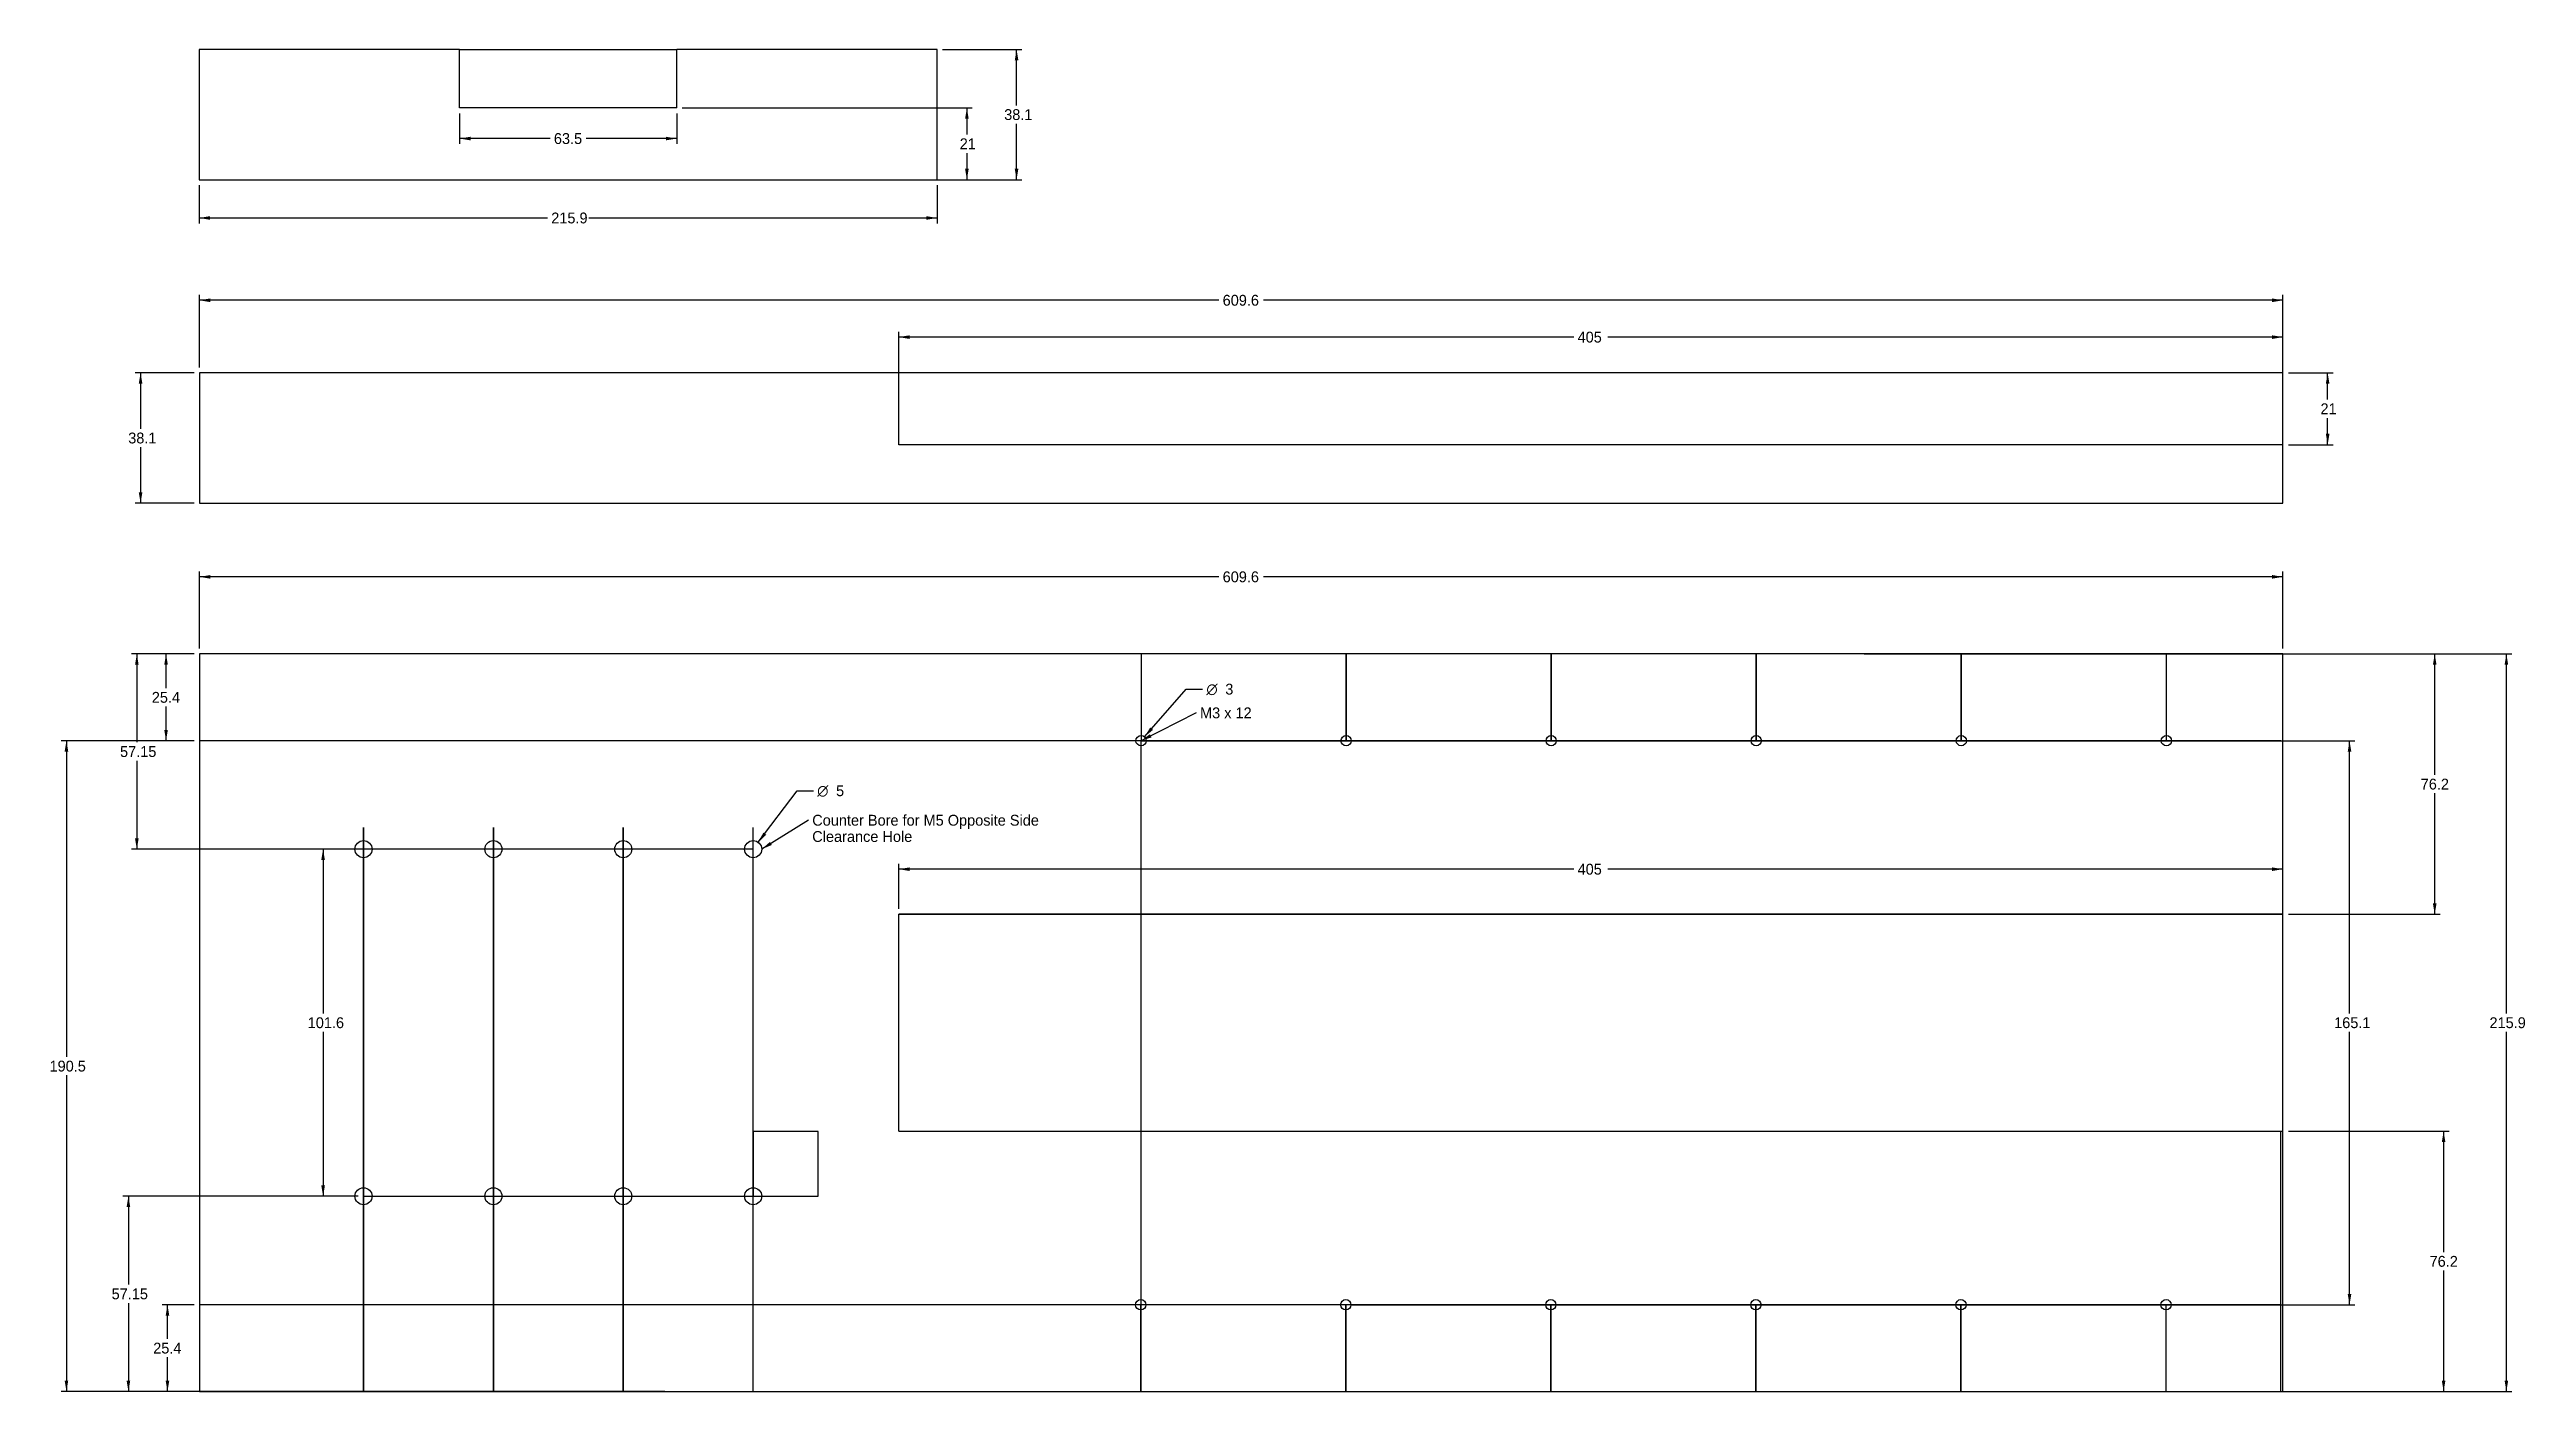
# Model space of a CAD drawing. Header units: millimetres. Extents: x 16 to 740, y 70 to 463.
import ezdxf
from ezdxf.enums import TextEntityAlignment as Align
from ezdxf.lldxf.tags import DXFTag

# ---------------------------------------------------------------- set-up
doc = ezdxf.new("R2010")
doc.units = ezdxf.units.MM
doc.layers.add('Default', color=7, linetype='Continuous')
doc.styles.add('SEACAD_Solid_Edge_ANSI', font='seans.ttf')
doc.styles.add('SEACAD_Solid_Edge_ANSI1_Symbols', font='semeca1.ttf')
tags = doc.linetypes.add('HIDDEN2', pattern=[4.7625, 3.175, -1.5875]).pattern_tags.tags
tags[6:7] = [DXFTag(74, 4), DXFTag(75, 0), DXFTag(340, '0'), DXFTag(46, 0.0), DXFTag(50, 0.0), DXFTag(44, 0.0), DXFTag(45, 0.0)]
tags[4:5] = [DXFTag(74, 4), DXFTag(75, 0), DXFTag(340, '0'), DXFTag(46, 0.0), DXFTag(50, 0.0), DXFTag(44, 0.0), DXFTag(45, 0.0)]
doc.dimstyles.new('ANSI_(mm)', dxfattribs={"dimtxt": 3.175, "dimasz": 3.175, "dimexe": 1.5875, "dimexo": 1.5875, "dimgap": 1.5875, "dimtad": 0, "dimtih": 1, "dimtoh": 1, "dimdsep": 46, "dimtxsty": 'SEACAD_Solid_Edge_ANSI', "dimblk1": '_SE_FILLED', "dimblk2": '_SE_FILLED', "dimsah": 1, "dimcen": 1.5875, "dimadec": 0, "dimazin": 0, "dimtfac": 1, "dimtofl": 0, "dimtmove": 0, "dimatfit": 3, "dimfxl": 1, "dimtolj": 1, "dimarcsym": 0})

# ---------------------------------------------------------------- blocks, each defined once
blk = doc.blocks.new('SEANNOT_GROUP')
at = {"layer": 'Default', "linetype": 'Continuous'}
blk.add_hatch(color=7, dxfattribs=at).paths.add_polyline_path([(337.64, 262.24), (335.04, 260.34), (338.12, 261.3)])
at = {"layer": 'Default', "color": 7, "linetype": 'Continuous'}
blk.add_lwpolyline([(351.18, 268.49), (335.04, 260.34)], dxfattribs=at)
at = {"layer": 'Default', "color": 7, "linetype": 'Continuous', "style": 'SEACAD_Solid_Edge_ANSI'}
blk.add_text('M3 x 12', height=3.175, dxfattribs=at).set_placement((352.3, 270.07), align=Align.TOP_LEFT)
blk = doc.blocks.new('SEANNOT_GROUP1')
at = {"layer": 'Default', "linetype": 'Continuous'}
blk.add_hatch(color=7, dxfattribs=at).paths.add_polyline_path([(226.47, 230.71), (224.04, 228.59), (227.02, 229.81)])
at = {"layer": 'Default', "color": 7, "linetype": 'Continuous'}
blk.add_lwpolyline([(237.73, 237.05), (224.04, 228.59)], dxfattribs=at)
at = {"layer": 'Default', "color": 7, "linetype": 'Continuous', "style": 'SEACAD_Solid_Edge_ANSI'}
for s, p in [('Counter Bore for M5 Opposite Side', (238.84, 238.64)), ('Clearance Hole', (238.84, 233.88))]:
    blk.add_text(s, height=3.175, dxfattribs=at).set_placement(p, align=Align.TOP_LEFT)
blk = doc.blocks.new('DMBLK7')
at = {"layer": 'Default', "linetype": 'Continuous'}
for points in [[(49.24, 282.56), (50.3, 282.56), (49.77, 285.74)], [(49.24, 263.51), (49.77, 260.34), (50.3, 263.51)]]:
    blk.add_hatch(color=7, dxfattribs=at).paths.add_polyline_path(points)
at = {"layer": 'Default', "color": 7, "linetype": 'Continuous'}
for p, q in [((57.96, 285.74), (48.18, 285.74)), ((49.77, 275.74), (49.77, 285.74)), ((49.77, 260.34), (49.77, 270.34)), ((57.96, 260.34), (48.18, 260.34))]:
    blk.add_line(p, q, dxfattribs=at)
at = {"layer": 'Default', "color": 7, "linetype": 'Continuous', "style": 'SEACAD_Solid_Edge_ANSI'}
blk.add_text('25.4', height=3.175, dxfattribs=at).set_placement((45.6, 274.62), align=Align.TOP_LEFT)
blk = doc.blocks.new('_SE_FILLED')
at = {"color": 0}
blk.add_line((0, 0), (-1, 0), dxfattribs=at)
blk.add_solid([(0, 0), (-1, -0.1665), (-1, 0.1665), (0, 0)], dxfattribs=at)
blk = doc.blocks.new('DMBLK8')
at = {"layer": 'Default', "linetype": 'Continuous'}
for points in [[(49.66, 92.06), (50.71, 92.06), (50.18, 95.24)], [(49.66, 73.01), (50.18, 69.84), (50.71, 73.01)]]:
    blk.add_hatch(color=7, dxfattribs=at).paths.add_polyline_path(points)
at = {"layer": 'Default', "color": 7, "linetype": 'Continuous'}
for p, q in [((57.96, 95.24), (48.6, 95.24)), ((50.18, 85.24), (50.18, 95.24)), ((50.18, 69.84), (50.18, 79.84)), ((57.96, 69.84), (48.6, 69.84))]:
    blk.add_line(p, q, dxfattribs=at)
at = {"layer": 'Default', "color": 7, "linetype": 'Continuous', "style": 'SEACAD_Solid_Edge_ANSI'}
blk.add_text('25.4', height=3.175, dxfattribs=at).set_placement((46.01, 84.12), align=Align.TOP_LEFT)
blk = doc.blocks.new('DMBLK9')
at = {"layer": 'Default', "linetype": 'Continuous'}
for points in [[(20.1, 257.16), (21.15, 257.16), (20.63, 260.34)], [(20.1, 73.01), (20.63, 69.84), (21.15, 73.01)]]:
    blk.add_hatch(color=7, dxfattribs=at).paths.add_polyline_path(points)
at = {"layer": 'Default', "color": 7, "linetype": 'Continuous'}
for p, q in [((57.96, 260.34), (19.04, 260.34)), ((20.63, 260.34), (20.63, 167.79)), ((20.63, 162.39), (20.63, 69.84)), ((195.66, 69.84), (19.04, 69.84))]:
    blk.add_line(p, q, dxfattribs=at)
at = {"layer": 'Default', "color": 7, "linetype": 'Continuous', "style": 'SEACAD_Solid_Edge_ANSI'}
blk.add_text('190.5', height=3.175, dxfattribs=at).set_placement((15.68, 166.67), align=Align.TOP_LEFT)
blk = doc.blocks.new('DMBLK10')
at = {"layer": 'Default', "linetype": 'Continuous'}
for points in [[(689.16, 257.16), (688.63, 260.34), (688.1, 257.16)], [(689.16, 98.41), (688.1, 98.41), (688.63, 95.24)]]:
    blk.add_hatch(color=7, dxfattribs=at).paths.add_polyline_path(points)
at = {"layer": 'Default', "color": 7, "linetype": 'Continuous'}
for p, q in [((366.63, 260.34), (690.22, 260.34)), ((688.63, 180.49), (688.63, 260.34)), ((688.63, 95.24), (688.63, 175.09)), ((396.53, 95.24), (690.22, 95.24))]:
    blk.add_line(p, q, dxfattribs=at)
at = {"layer": 'Default', "color": 7, "linetype": 'Continuous', "style": 'SEACAD_Solid_Edge_ANSI'}
blk.add_text('165.1', height=3.175, dxfattribs=at).set_placement((684.13, 179.37), align=Align.TOP_LEFT)
blk = doc.blocks.new('DMBLK11')
at = {"layer": 'Default', "linetype": 'Continuous'}
for points in [[(62.72, 308.83), (59.54, 308.3), (62.72, 307.77)], [(665.97, 308.83), (665.97, 307.77), (669.14, 308.3)]]:
    blk.add_hatch(color=7, dxfattribs=at).paths.add_polyline_path(points)
at = {"layer": 'Default', "color": 7, "linetype": 'Continuous'}
for p, q in [((59.54, 287.32), (59.54, 309.89)), ((357.81, 308.3), (59.54, 308.3)), ((669.14, 308.3), (370.88, 308.3)), ((669.14, 287.32), (669.14, 309.89))]:
    blk.add_line(p, q, dxfattribs=at)
at = {"layer": 'Default', "color": 7, "linetype": 'Continuous', "style": 'SEACAD_Solid_Edge_ANSI'}
blk.add_text('609.6', height=3.175, dxfattribs=at).set_placement((358.92, 309.89), align=Align.TOP_LEFT)
blk = doc.blocks.new('DMBLK12')
at = {"layer": 'Default', "linetype": 'Continuous'}
for points in [[(735.05, 282.56), (734.53, 285.74), (734, 282.56)], [(735.05, 73.01), (734, 73.01), (734.53, 69.84)]]:
    blk.add_hatch(color=7, dxfattribs=at).paths.add_polyline_path(points)
at = {"layer": 'Default', "color": 7, "linetype": 'Continuous'}
for p, q in [((670.73, 285.74), (736.11, 285.74)), ((734.53, 180.49), (734.53, 285.74)), ((734.53, 69.84), (734.53, 175.09)), ((670.73, 69.84), (736.11, 69.84))]:
    blk.add_line(p, q, dxfattribs=at)
at = {"layer": 'Default', "color": 7, "linetype": 'Continuous', "style": 'SEACAD_Solid_Edge_ANSI'}
blk.add_text('215.9', height=3.175, dxfattribs=at).set_placement((729.58, 179.37), align=Align.TOP_LEFT)
blk = doc.blocks.new('DMBLK13')
at = {"layer": 'Default', "linetype": 'Continuous'}
blk.add_hatch(color=7, dxfattribs=at).paths.add_polyline_path([(337.73, 264.2), (336.03, 261.46), (338.53, 263.5)])
at = {"layer": 'Default', "color": 7, "linetype": 'Continuous'}
for p, q in [((336.03, 261.46), (348.29, 275.42)), ((348.29, 275.42), (353.05, 275.42))]:
    blk.add_line(p, q, dxfattribs=at)
for s, style, p in [('O', 'SEACAD_Solid_Edge_ANSI1_Symbols', (354.16, 277.01)), ('3', 'SEACAD_Solid_Edge_ANSI', (359.69, 277.01))]:
    blk.add_text(s, height=3.17, dxfattribs=dict(at, style=style)).set_placement(p, align=Align.TOP_LEFT)
blk = doc.blocks.new('DMBLK14')
at = {"layer": 'Default', "linetype": 'Continuous'}
for points in [[(41.79, 364.82), (42.85, 364.82), (42.32, 367.99)], [(41.79, 333.07), (42.32, 329.89), (42.85, 333.07)]]:
    blk.add_hatch(color=7, dxfattribs=at).paths.add_polyline_path(points)
at = {"layer": 'Default', "color": 7, "linetype": 'Continuous'}
for p, q in [((57.96, 367.99), (40.74, 367.99)), ((42.32, 367.99), (42.32, 351.64)), ((42.32, 346.24), (42.32, 329.89)), ((57.96, 329.89), (40.74, 329.89))]:
    blk.add_line(p, q, dxfattribs=at)
at = {"layer": 'Default', "color": 7, "linetype": 'Continuous', "style": 'SEACAD_Solid_Edge_ANSI'}
blk.add_text('38.1', height=3.175, dxfattribs=at).set_placement((38.7, 350.53), align=Align.TOP_LEFT)
blk = doc.blocks.new('DMBLK15')
at = {"layer": 'Default', "linetype": 'Continuous'}
for points in [[(62.72, 389.79), (59.54, 389.26), (62.72, 388.73)], [(665.97, 389.79), (665.97, 388.73), (669.14, 389.26)]]:
    blk.add_hatch(color=7, dxfattribs=at).paths.add_polyline_path(points)
at = {"layer": 'Default', "color": 7, "linetype": 'Continuous'}
for p, q in [((59.54, 369.58), (59.54, 390.85)), ((357.81, 389.26), (59.54, 389.26)), ((669.14, 389.26), (370.88, 389.26)), ((669.14, 369.58), (669.14, 390.85))]:
    blk.add_line(p, q, dxfattribs=at)
at = {"layer": 'Default', "color": 7, "linetype": 'Continuous', "style": 'SEACAD_Solid_Edge_ANSI'}
blk.add_text('609.6', height=3.175, dxfattribs=at).set_placement((358.92, 390.85), align=Align.TOP_LEFT)
blk = doc.blocks.new('DMBLK16')
at = {"layer": 'Default', "linetype": 'Continuous'}
for points in [[(682.76, 364.82), (682.23, 367.99), (681.7, 364.82)], [(682.76, 350.17), (681.7, 350.17), (682.23, 346.99)]]:
    blk.add_hatch(color=7, dxfattribs=at).paths.add_polyline_path(points)
at = {"layer": 'Default', "color": 7, "linetype": 'Continuous'}
for p, q in [((670.73, 367.99), (683.82, 367.99)), ((682.23, 360.19), (682.23, 367.99)), ((682.23, 346.99), (682.23, 354.79)), ((670.73, 346.99), (683.82, 346.99))]:
    blk.add_line(p, q, dxfattribs=at)
at = {"layer": 'Default', "color": 7, "linetype": 'Continuous', "style": 'SEACAD_Solid_Edge_ANSI'}
blk.add_text('21', height=3.175, dxfattribs=at).set_placement((680.13, 359.08), align=Align.TOP_LEFT)
blk = doc.blocks.new('DMBLK17')
at = {"layer": 'Default', "linetype": 'Continuous'}
for points in [[(299.15, 459.49), (298.62, 462.66), (298.09, 459.49)], [(299.15, 427.74), (298.09, 427.74), (298.62, 424.56)]]:
    blk.add_hatch(color=7, dxfattribs=at).paths.add_polyline_path(points)
at = {"layer": 'Default', "color": 7, "linetype": 'Continuous'}
for p, q in [((276.96, 462.66), (300.2, 462.66)), ((298.62, 446.31), (298.62, 462.66)), ((298.62, 424.56), (298.62, 440.91)), ((276.96, 424.56), (300.2, 424.56))]:
    blk.add_line(p, q, dxfattribs=at)
at = {"layer": 'Default', "color": 7, "linetype": 'Continuous', "style": 'SEACAD_Solid_Edge_ANSI'}
blk.add_text('38.1', height=3.175, dxfattribs=at).set_placement((295, 445.2), align=Align.TOP_LEFT)
blk = doc.blocks.new('DMBLK18')
at = {"layer": 'Default', "linetype": 'Continuous'}
for points in [[(62.65, 412.82), (62.65, 413.88), (59.47, 413.35)], [(272.2, 412.82), (275.37, 413.35), (272.2, 413.88)]]:
    blk.add_hatch(color=7, dxfattribs=at).paths.add_polyline_path(points)
at = {"layer": 'Default', "color": 7, "linetype": 'Continuous'}
for p, q in [((59.47, 422.98), (59.47, 411.77)), ((275.37, 422.98), (275.37, 411.77)), ((59.47, 413.35), (161.36, 413.35)), ((173.48, 413.35), (275.37, 413.35))]:
    blk.add_line(p, q, dxfattribs=at)
at = {"layer": 'Default', "color": 7, "linetype": 'Continuous', "style": 'SEACAD_Solid_Edge_ANSI'}
blk.add_text('215.9', height=3.175, dxfattribs=at).set_placement((162.47, 414.94), align=Align.TOP_LEFT)
blk = doc.blocks.new('DMBLK19')
at = {"layer": 'Default', "linetype": 'Continuous'}
for points in [[(138.85, 436.07), (138.85, 437.13), (135.67, 436.6)], [(196, 436.07), (199.17, 436.6), (196, 437.13)]]:
    blk.add_hatch(color=7, dxfattribs=at).paths.add_polyline_path(points)
at = {"layer": 'Default', "color": 7, "linetype": 'Continuous'}
for p, q in [((135.67, 443.98), (135.67, 435.02)), ((199.17, 443.98), (199.17, 435.02)), ((162.14, 436.6), (135.67, 436.6)), ((199.17, 436.6), (172.7, 436.6))]:
    blk.add_line(p, q, dxfattribs=at)
at = {"layer": 'Default', "color": 7, "linetype": 'Continuous', "style": 'SEACAD_Solid_Edge_ANSI'}
blk.add_text('63.5', height=3.175, dxfattribs=at).set_placement((163.25, 438.19), align=Align.TOP_LEFT)
blk = doc.blocks.new('DMBLK20')
at = {"layer": 'Default', "linetype": 'Continuous'}
for points in [[(284.61, 442.39), (284.08, 445.56), (283.56, 442.39)], [(284.61, 427.74), (283.56, 427.74), (284.08, 424.56)]]:
    blk.add_hatch(color=7, dxfattribs=at).paths.add_polyline_path(points)
at = {"layer": 'Default', "color": 7, "linetype": 'Continuous'}
for p, q in [((200.76, 445.56), (285.67, 445.56)), ((284.08, 445.56), (284.08, 437.76)), ((284.08, 432.36), (284.08, 424.56)), ((169.01, 424.56), (285.67, 424.56))]:
    blk.add_line(p, q, dxfattribs=at)
at = {"layer": 'Default', "color": 7, "linetype": 'Continuous', "style": 'SEACAD_Solid_Edge_ANSI'}
blk.add_text('21', height=3.175, dxfattribs=at).set_placement((281.98, 436.65), align=Align.TOP_LEFT)
blk = doc.blocks.new('DMBLK21')
at = {"layer": 'Default', "linetype": 'Continuous'}
for points in [[(267.32, 223.25), (264.14, 222.73), (267.32, 222.2)], [(665.97, 223.25), (665.97, 222.2), (669.14, 222.73)]]:
    blk.add_hatch(color=7, dxfattribs=at).paths.add_polyline_path(points)
at = {"layer": 'Default', "color": 7, "linetype": 'Continuous'}
for p, q in [((264.14, 211.12), (264.14, 224.31)), ((461.66, 222.73), (264.14, 222.73)), ((669.14, 222.73), (471.63, 222.73)), ((669.14, 211.12), (669.14, 224.31))]:
    blk.add_line(p, q, dxfattribs=at)
at = {"layer": 'Default', "color": 7, "linetype": 'Continuous', "style": 'SEACAD_Solid_Edge_ANSI'}
blk.add_text('405', height=3.175, dxfattribs=at).set_placement((462.77, 224.31), align=Align.TOP_LEFT)
blk = doc.blocks.new('DMBLK22')
at = {"layer": 'Default', "linetype": 'Continuous'}
for points in [[(716.68, 142.86), (716.16, 146.04), (715.63, 142.86)], [(716.68, 73.01), (715.63, 73.01), (716.16, 69.84)]]:
    blk.add_hatch(color=7, dxfattribs=at).paths.add_polyline_path(points)
at = {"layer": 'Default', "color": 7, "linetype": 'Continuous'}
for p, q in [((670.73, 146.04), (717.74, 146.04)), ((716.16, 146.04), (716.16, 110.64)), ((716.16, 105.24), (716.16, 69.84)), ((336.63, 69.84), (717.74, 69.84))]:
    blk.add_line(p, q, dxfattribs=at)
at = {"layer": 'Default', "color": 7, "linetype": 'Continuous', "style": 'SEACAD_Solid_Edge_ANSI'}
blk.add_text('76.2', height=3.175, dxfattribs=at).set_placement((712.06, 109.52), align=Align.TOP_LEFT)
blk = doc.blocks.new('DMBLK23')
at = {"layer": 'Default', "linetype": 'Continuous'}
for points in [[(714.09, 282.56), (713.56, 285.74), (713.03, 282.56)], [(714.09, 212.71), (713.03, 212.71), (713.56, 209.54)]]:
    blk.add_hatch(color=7, dxfattribs=at).paths.add_polyline_path(points)
at = {"layer": 'Default', "color": 7, "linetype": 'Continuous'}
for p, q in [((546.63, 285.74), (715.15, 285.74)), ((713.56, 250.34), (713.56, 285.74)), ((713.56, 209.54), (713.56, 244.94)), ((670.73, 209.54), (715.15, 209.54))]:
    blk.add_line(p, q, dxfattribs=at)
at = {"layer": 'Default', "color": 7, "linetype": 'Continuous', "style": 'SEACAD_Solid_Edge_ANSI'}
blk.add_text('76.2', height=3.175, dxfattribs=at).set_placement((709.46, 249.22), align=Align.TOP_LEFT)
blk = doc.blocks.new('DMBLK24')
at = {"layer": 'Default', "linetype": 'Continuous'}
for points in [[(267.32, 379), (264.14, 378.48), (267.32, 377.95)], [(665.97, 379), (665.97, 377.95), (669.14, 378.48)]]:
    blk.add_hatch(color=7, dxfattribs=at).paths.add_polyline_path(points)
at = {"layer": 'Default', "color": 7, "linetype": 'Continuous'}
for p, q in [((264.14, 348.58), (264.14, 380.06)), ((461.66, 378.48), (264.14, 378.48)), ((669.14, 378.48), (471.63, 378.48)), ((669.14, 348.58), (669.14, 380.06))]:
    blk.add_line(p, q, dxfattribs=at)
at = {"layer": 'Default', "color": 7, "linetype": 'Continuous', "style": 'SEACAD_Solid_Edge_ANSI'}
blk.add_text('405', height=3.175, dxfattribs=at).set_placement((462.77, 380.06), align=Align.TOP_LEFT)
blk = doc.blocks.new('DMBLK25')
at = {"layer": 'Default', "linetype": 'Continuous'}
for points in [[(95.19, 225.41), (96.25, 225.41), (95.72, 228.59)], [(95.19, 130.16), (95.72, 126.99), (96.25, 130.16)]]:
    blk.add_hatch(color=7, dxfattribs=at).paths.add_polyline_path(points)
at = {"layer": 'Default', "color": 7, "linetype": 'Continuous'}
for p, q in [((105.96, 228.59), (94.13, 228.59)), ((95.72, 228.59), (95.72, 180.49)), ((95.72, 175.09), (95.72, 126.99)), ((105.96, 126.99), (94.13, 126.99))]:
    blk.add_line(p, q, dxfattribs=at)
at = {"layer": 'Default', "color": 7, "linetype": 'Continuous', "style": 'SEACAD_Solid_Edge_ANSI'}
blk.add_text('101.6', height=3.175, dxfattribs=at).set_placement((91.22, 179.37), align=Align.TOP_LEFT)
blk = doc.blocks.new('DMBLK26')
at = {"layer": 'Default', "linetype": 'Continuous'}
for points in [[(38.23, 123.81), (39.29, 123.81), (38.76, 126.99)], [(38.23, 73.01), (38.76, 69.84), (39.29, 73.01)]]:
    blk.add_hatch(color=7, dxfattribs=at).paths.add_polyline_path(points)
at = {"layer": 'Default', "color": 7, "linetype": 'Continuous'}
for p, q in [((105.96, 126.99), (37.17, 126.99)), ((38.76, 126.99), (38.76, 101.11)), ((38.76, 95.71), (38.76, 69.84)), ((81.96, 69.84), (37.17, 69.84))]:
    blk.add_line(p, q, dxfattribs=at)
at = {"layer": 'Default', "color": 7, "linetype": 'Continuous', "style": 'SEACAD_Solid_Edge_ANSI'}
blk.add_text('57.15', height=3.175, dxfattribs=at).set_placement((33.85, 100), align=Align.TOP_LEFT)
blk = doc.blocks.new('DMBLK27')
at = {"layer": 'Default', "linetype": 'Continuous'}
for points in [[(40.69, 282.56), (41.75, 282.56), (41.22, 285.74)], [(40.69, 231.76), (41.22, 228.59), (41.75, 231.76)]]:
    blk.add_hatch(color=7, dxfattribs=at).paths.add_polyline_path(points)
at = {"layer": 'Default', "color": 7, "linetype": 'Continuous'}
for p, q in [((57.96, 285.74), (39.63, 285.74)), ((41.22, 285.74), (41.22, 259.86)), ((41.22, 254.46), (41.22, 228.59)), ((162.96, 228.59), (39.63, 228.59))]:
    blk.add_line(p, q, dxfattribs=at)
at = {"layer": 'Default', "color": 7, "linetype": 'Continuous', "style": 'SEACAD_Solid_Edge_ANSI'}
blk.add_text('57.15', height=3.175, dxfattribs=at).set_placement((36.31, 258.75), align=Align.TOP_LEFT)
blk = doc.blocks.new('DMBLK28')
at = {"layer": 'Default', "linetype": 'Continuous'}
blk.add_hatch(color=7, dxfattribs=at).paths.add_polyline_path([(224.53, 233.44), (223.05, 230.59), (225.38, 232.8)])
at = {"layer": 'Default', "color": 7, "linetype": 'Continuous'}
for p, q in [((223.05, 230.59), (234.41, 245.69)), ((234.41, 245.69), (239.17, 245.69))]:
    blk.add_line(p, q, dxfattribs=at)
for s, style, p in [('O', 'SEACAD_Solid_Edge_ANSI1_Symbols', (240.28, 247.27)), ('5', 'SEACAD_Solid_Edge_ANSI', (245.81, 247.27))]:
    blk.add_text(s, height=3.17, dxfattribs=dict(at, style=style)).set_placement(p, align=Align.TOP_LEFT)

msp = doc.modelspace()

# ---------------------------------------------------------------- linework, layer by layer
at = {"layer": 'Default', "color": 7, "linetype": 'Continuous'}
for p, q in [((59.47, 462.663), (59.47, 424.563)), ((135.67, 462.663), (59.47, 462.663)), ((135.67, 445.563), (135.67, 462.663)), ((135.67, 462.663), (199.17, 462.663)), ((199.17, 445.563), (199.17, 462.663)), ((275.37, 462.663), (199.17, 462.663)), ((275.37, 424.563), (275.37, 462.663)), ((59.47, 445.563), (59.47, 424.563)), ((199.17, 445.563), (135.67, 445.563)), ((59.47, 424.563), (275.37, 424.563)), ((59.47, 424.563), (135.67, 424.563)), ((135.67, 424.563), (199.17, 424.563)), ((669.143, 367.991), (59.543, 367.991)), ((59.543, 367.991), (59.543, 329.891)), ((669.143, 329.891), (669.143, 367.991)), ((59.543, 346.991), (59.543, 329.891)), ((669.143, 329.891), (669.143, 346.991)), ((59.543, 329.891), (669.143, 329.891)), ((59.543, 329.891), (669.143, 329.891)), ((669.143, 285.737), (59.543, 285.737)), ((59.543, 285.737), (59.543, 69.837)), ((395.043, 285.737), (335.043, 285.737)), ((335.043, 285.737), (335.043, 260.337)), ((395.043, 260.337), (395.043, 285.737)), ((455.043, 285.737), (395.043, 285.737)), ((395.043, 285.737), (395.043, 260.337)), ((455.043, 260.337), (455.043, 285.737)), ((515.043, 285.737), (455.043, 285.737)), ((455.043, 285.737), (455.043, 260.337)), ((515.043, 260.337), (515.043, 285.737)), ((575.043, 285.737), (515.043, 285.737)), ((515.043, 285.737), (515.043, 260.337)), ((575.043, 260.337), (575.043, 285.737)), ((635.043, 285.737), (575.043, 285.737)), ((575.043, 285.737), (575.043, 260.337)), ((635.043, 260.337), (635.043, 285.737)), ((669.143, 69.837), (669.143, 285.737)), ((668.543, 260.337), (59.543, 260.337)), ((59.543, 260.337), (59.543, 69.837)), ((335.043, 260.337), (59.543, 260.337)), ((59.543, 260.337), (59.543, 69.837)), ((335.043, 69.837), (335.043, 260.337)), ((335.043, 260.337), (395.043, 260.337)), ((395.043, 260.337), (455.043, 260.337)), ((455.043, 260.337), (515.043, 260.337)), ((515.043, 260.337), (575.043, 260.337)), ((575.043, 260.337), (635.043, 260.337)), ((59.543, 234.937), (59.543, 69.837)), ((107.543, 69.837), (107.543, 234.937)), ((107.543, 234.937), (107.543, 69.837)), ((145.543, 69.837), (145.543, 234.937)), ((145.543, 234.937), (145.543, 69.837)), ((183.543, 69.837), (183.543, 234.937)), ((183.543, 234.937), (183.543, 69.837)), ((221.543, 69.837), (221.543, 234.937)), ((221.543, 228.587), (107.543, 228.587)), ((107.543, 228.587), (107.543, 126.987)), ((221.543, 126.987), (221.543, 228.587)), ((59.543, 209.537), (59.543, 69.837)), ((264.143, 146.037), (264.143, 209.537)), ((669.143, 209.537), (264.143, 209.537)), ((264.143, 209.537), (669.143, 209.537)), ((669.143, 146.037), (669.143, 209.537)), ((59.543, 146.037), (59.543, 69.837)), ((240.543, 145.987), (221.543, 145.987)), ((221.543, 145.987), (221.543, 126.987)), ((240.543, 126.987), (240.543, 145.987)), ((264.143, 146.037), (669.143, 146.037)), ((668.543, 69.837), (668.543, 146.037)), ((107.543, 126.987), (107.543, 120.637)), ((107.543, 120.637), (107.543, 126.987)), ((107.543, 126.987), (221.543, 126.987)), ((221.543, 126.987), (240.543, 126.987)), ((59.543, 120.637), (59.543, 69.837)), ((107.543, 69.837), (107.543, 120.637)), ((107.543, 120.637), (107.543, 69.837)), ((145.543, 69.837), (145.543, 120.637)), ((145.543, 120.637), (145.543, 69.837)), ((183.543, 69.837), (183.543, 120.637)), ((183.543, 120.637), (183.543, 69.837)), ((221.543, 69.837), (221.543, 120.637)), ((668.543, 95.237), (59.543, 95.237)), ((59.543, 95.237), (59.543, 69.837)), ((334.943, 95.237), (59.543, 95.237)), ((59.543, 95.237), (59.543, 69.837)), ((334.943, 69.837), (334.943, 95.237)), ((394.943, 95.237), (334.943, 95.237)), ((334.943, 95.237), (334.943, 69.837)), ((394.943, 69.837), (394.943, 95.237)), ((454.943, 95.237), (394.943, 95.237)), ((394.943, 95.237), (394.943, 69.837)), ((454.943, 69.837), (454.943, 95.237)), ((514.943, 95.237), (454.943, 95.237)), ((454.943, 95.237), (454.943, 69.837)), ((514.943, 69.837), (514.943, 95.237)), ((574.943, 95.237), (514.943, 95.237)), ((514.943, 95.237), (514.943, 69.837)), ((574.943, 69.837), (574.943, 95.237)), ((634.943, 95.237), (574.943, 95.237)), ((574.943, 95.237), (574.943, 69.837)), ((634.943, 69.837), (634.943, 95.237)), ((668.543, 69.837), (668.543, 95.237)), ((59.543, 69.837), (669.143, 69.837)), ((59.543, 69.837), (668.543, 69.837)), ((59.543, 69.837), (668.543, 69.837)), ((59.543, 69.837), (668.543, 69.837)), ((59.543, 69.837), (668.543, 69.837)), ((59.543, 69.837), (334.943, 69.837)), ((59.543, 69.837), (335.043, 69.837)), ((59.543, 69.837), (107.543, 69.837)), ((59.543, 69.837), (107.543, 69.837)), ((107.543, 69.837), (145.543, 69.837)), ((107.543, 69.837), (145.543, 69.837)), ((145.543, 69.837), (183.543, 69.837)), ((145.543, 69.837), (183.543, 69.837)), ((183.543, 69.837), (221.543, 69.837)), ((183.543, 69.837), (221.543, 69.837)), ((334.943, 69.837), (394.943, 69.837)), ((394.943, 69.837), (454.943, 69.837)), ((454.943, 69.837), (514.943, 69.837)), ((514.943, 69.837), (574.943, 69.837)), ((574.943, 69.837), (634.943, 69.837))]:
    msp.add_line(p, q, dxfattribs=at)
at = {"layer": 'Default', "color": 7, "linetype": 'HIDDEN2'}
for p, q in [((264.143, 346.991), (264.143, 367.991)), ((669.143, 346.991), (264.143, 346.991))]:
    msp.add_line(p, q, dxfattribs=at)
at = {"layer": 'Default', "color": 7, "linetype": 'Continuous'}
for centre, radius in [((335.043, 260.337), 1.5), ((395.043, 260.337), 1.5), ((455.043, 260.337), 1.5), ((515.043, 260.337), 1.5), ((575.043, 260.337), 1.5), ((635.043, 260.337), 1.5), ((107.543, 228.587), 2.5), ((145.543, 228.587), 2.5), ((183.543, 228.587), 2.5), ((221.543, 228.587), 2.5), ((107.543, 126.987), 2.5), ((145.543, 126.987), 2.5), ((183.543, 126.987), 2.5), ((221.543, 126.987), 2.5), ((334.943, 95.237), 1.5), ((394.943, 95.237), 1.5), ((454.943, 95.237), 1.5), ((514.943, 95.237), 1.5), ((574.943, 95.237), 1.5), ((634.943, 95.237), 1.5)]:
    msp.add_circle(centre, radius, dxfattribs=at)

# ---------------------------------------------------------------- block references
at = {"layer": 'Default'}
for name in ['SEANNOT_GROUP', 'SEANNOT_GROUP1']:
    msp.add_blockref(name, (0, 0), dxfattribs=at)

# ---------------------------------------------------------------- dimensions: what is measured, and where the dimension line sits
at = {"layer": 'Default', "color": 7, "linetype": 'Continuous'}
for base, p1, p2, angle, picture, middle, dimtype in [((298.616, 424.563), (275.37, 424.563), (275.37, 462.663), 90, 'DMBLK17', (298.616, 443.613), 161), ((284.085, 424.563), (199.17, 445.563), (167.42, 424.563), 90, 'DMBLK20', (284.085, 435.063), 160), ((59.47, 413.353), (59.47, 424.563), (275.37, 424.563), 0, 'DMBLK18', (167.42, 413.353), 161), ((42.323, 367.991), (59.543, 367.991), (59.543, 329.891), 270, 'DMBLK14', (42.323, 348.941), 161), ((682.23, 346.991), (669.143, 346.991), (669.143, 367.991), 90, 'DMBLK16', (682.23, 357.491), 161), ((41.219, 228.587), (59.543, 285.737), (164.543, 228.587), 90, 'DMBLK27', (41.219, 257.162), 160), ((49.769, 260.337), (59.543, 260.337), (59.543, 285.737), 90, 'DMBLK7', (49.769, 273.037), 161), ((713.56, 285.737), (669.143, 209.537), (545.043, 285.737), 90, 'DMBLK23', (713.56, 247.637), 160), ((734.526, 69.837), (669.143, 69.837), (669.143, 285.737), 90, 'DMBLK12', (734.526, 177.787), 161), ((20.626, 69.837), (59.543, 260.337), (197.243, 69.837), 90, 'DMBLK9', (20.626, 165.087), 160), ((688.631, 260.337), (334.943, 95.237), (365.043, 260.337), 90, 'DMBLK10', (688.631, 177.787), 160), ((95.722, 228.587), (107.543, 228.587), (107.543, 126.987), 270, 'DMBLK25', (95.722, 177.787), 161), ((716.155, 69.837), (264.143, 146.037), (335.043, 69.837), 90, 'DMBLK22', (716.155, 107.937), 160), ((38.762, 69.837), (107.543, 126.987), (83.543, 69.837), 90, 'DMBLK26', (38.762, 98.412), 160), ((50.185, 69.837), (59.543, 69.837), (59.543, 95.237), 90, 'DMBLK8', (50.185, 82.537), 161)]:
    dim = msp.add_linear_dim(base=base, p1=p1, p2=p2, angle=angle, text='\\A1;<>', dimstyle='ANSI_(mm)', dxfattribs=at)
    dim.commit()
    dim.dimension.update_dxf_attribs({"geometry": picture, "text_midpoint": middle, "dimtype": dimtype})
for base, p1, p2, picture, middle in [((135.67, 436.604), (199.17, 445.563), (135.67, 445.563), 'DMBLK19', (167.42, 436.604)), ((59.543, 389.263), (669.143, 367.991), (59.543, 367.991), 'DMBLK15', (364.343, 389.263)), ((264.143, 378.475), (669.143, 346.991), (264.143, 346.991), 'DMBLK24', (466.643, 378.475)), ((59.543, 308.304), (669.143, 285.737), (59.543, 285.737), 'DMBLK11', (364.343, 308.304)), ((264.143, 222.725), (669.143, 209.537), (264.143, 209.537), 'DMBLK21', (466.643, 222.725))]:
    dim = msp.add_linear_dim(base=base, p1=p1, p2=p2, text='\\A1;<>', dimstyle='ANSI_(mm)', dxfattribs=at)
    dim.commit()
    dim.dimension.update_dxf_attribs({"geometry": picture, "text_midpoint": middle, "dimtype": 160})
for p1, p2, picture, middle in [((334.054, 259.21), (336.033, 261.465), 'DMBLK13', (353.049, 275.418)), ((220.04, 226.59), (223.046, 230.585), 'DMBLK28', (239.172, 245.687))]:
    dim = msp.add_diameter_dim_2p(p1=p1, p2=p2, text='\\A1;<>', dimstyle='ANSI_(mm)', dxfattribs=at)
    dim.commit()
    dim.dimension.update_dxf_attribs({"geometry": picture, "text_midpoint": middle, "dimtype": 163})

doc.saveas('drawing.dxf')
